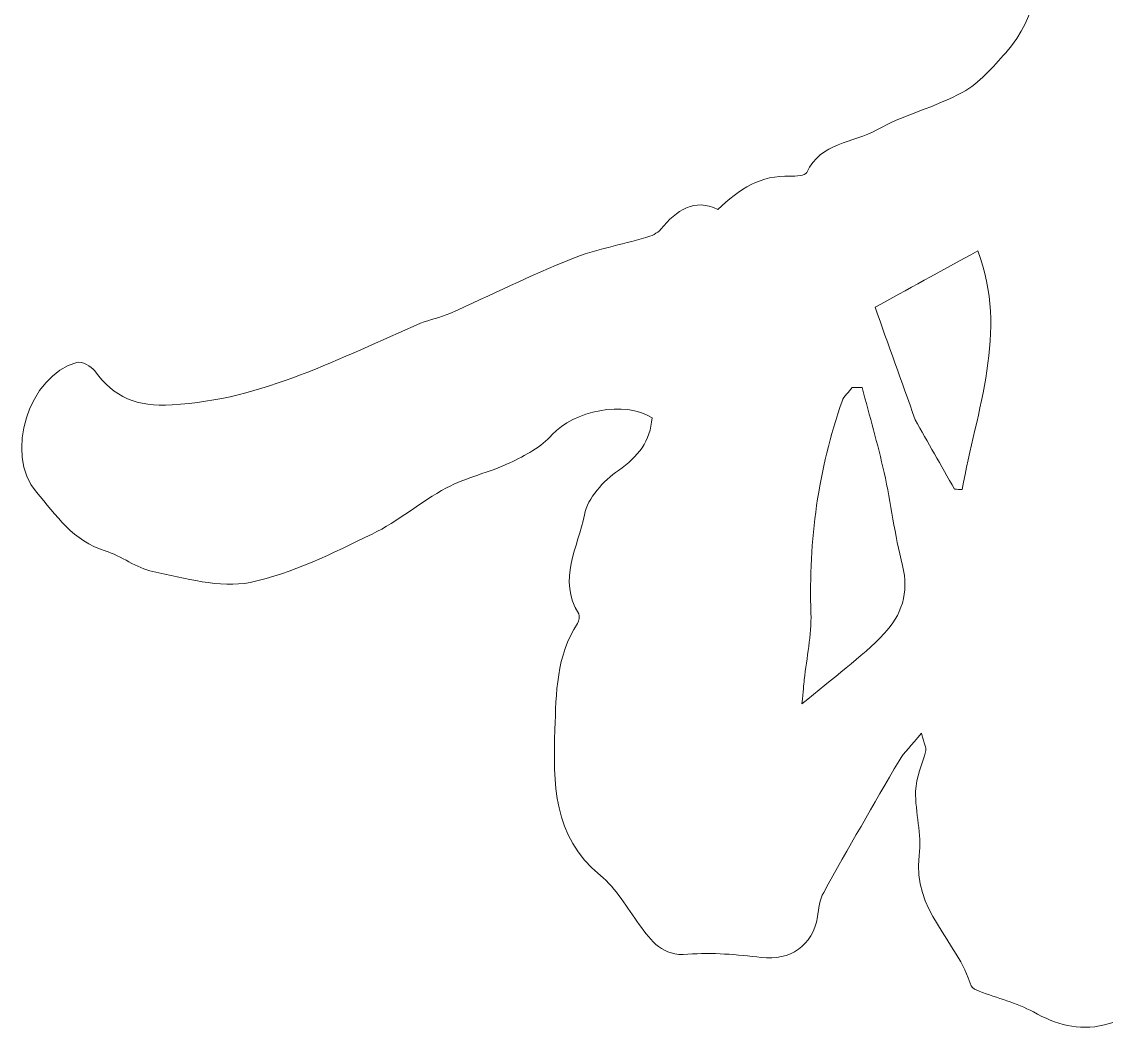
# Model space of a CAD drawing. Header units: inches. Extents: x -3733042 to -3450527, y 579159 to 997713.
# Drawn here: x -3649751.6 to -3649320.8, y 692015.9 to 692415.1 of the extents above; entities that cross this region are included whole.
import ezdxf

# ---------------------------------------------------------------- set-up
doc = ezdxf.new("R2010")
doc.units = ezdxf.units.IN
doc.header["$LTSCALE"] = 1000
doc.header["$MEASUREMENT"] = 0
doc.layers.get('0').update_dxf_attribs({"lineweight": 18})

msp = doc.modelspace()

# ---------------------------------------------------------------- linework, layer by layer
for points in [[(-3649360.77, 692402.76), (-3649347.75, 692417.29), (-3649346.39, 692434.86), (-3649346.3, 692453.53)], [(-3649377.82, 692387.06), (-3649371.23, 692390.65), (-3649365.93, 692397.01), (-3649360.77, 692402.76)], [(-3649411.93, 692372.14), (-3649401.17, 692378.18), (-3649388.7, 692381.12), (-3649377.82, 692387.06)], [(-3649439.83, 692355.22), (-3649434.24, 692367.17), (-3649421.33, 692366.91), (-3649411.93, 692372.14)], [(-3649446.39, 692353.73), (-3649444.13, 692353.6), (-3649440.38, 692353.96), (-3649439.83, 692355.22)], [(-3649475.13, 692340.49), (-3649466.61, 692348.69), (-3649458.02, 692354.25), (-3649446.39, 692353.73)], [(-3649497.77, 692332.64), (-3649491.48, 692340.36), (-3649484.4, 692345.14), (-3649475.13, 692340.49)], [(-3649503.72, 692329.38), (-3649501.55, 692329.96), (-3649499.13, 692331.03), (-3649497.77, 692332.64)], [(-3649533.17, 692320.92), (-3649523.74, 692324.7), (-3649513.5, 692326.47), (-3649503.72, 692329.38)], [(-3649371.91, 692324.08), (-3649386.61, 692316.01), (-3649400.33, 692308.45), (-3649412.67, 692301.7)], [(-3649378.05, 692229.38), (-3649372.43, 692260.94), (-3649359.54, 692291.98), (-3649371.91, 692324.08)], [(-3649581.59, 692299.21), (-3649565.41, 692306.45), (-3649549.55, 692314.33), (-3649533.17, 692320.92)], [(-3649593.15, 692295.34), (-3649589.4, 692296.89), (-3649585.3, 692297.6), (-3649581.59, 692299.21)], [(-3649412.67, 692301.7), (-3649407.37, 692286.94), (-3649402.3, 692272.66), (-3649396.71, 692257.03)], [(-3649691.88, 692262.97), (-3649655.71, 692264.91), (-3649625.12, 692281.84), (-3649593.15, 692295.34)], [(-3649745.76, 692228.35), (-3649758.68, 692243.47), (-3649748.79, 692274.6), (-3649729.7, 692279.8)], [(-3649729.7, 692279.8), (-3649727.7, 692280.29), (-3649723.96, 692278.35), (-3649722.57, 692276.47)], [(-3649722.57, 692276.47), (-3649714.88, 692265.75), (-3649706.03, 692262.2), (-3649691.88, 692262.97)], [(-3649421.71, 692269.79), (-3649423.07, 692268.01), (-3649425.04, 692266.46), (-3649425.75, 692264.49)], [(-3649417.8, 692269.82), (-3649419.1, 692269.82), (-3649420.39, 692269.79), (-3649421.71, 692269.79)], [(-3649409.08, 692236.1), (-3649411.6, 692247.41), (-3649414.83, 692258.58), (-3649417.8, 692269.82)], [(-3649425.75, 692264.49), (-3649435.25, 692237.23), (-3649439.12, 692209.17), (-3649438.12, 692180.26)], [(-3649501.26, 692257.87), (-3649512.05, 692264.85), (-3649532.59, 692260.52), (-3649540.89, 692251.15)], [(-3649514.6, 692236.97), (-3649506.82, 692242.5), (-3649501.81, 692248.44), (-3649501.26, 692257.87)], [(-3649396.71, 692257.03), (-3649391.87, 692248.41), (-3649386.44, 692238.91), (-3649381.08, 692229.45)], [(-3649540.89, 692251.15), (-3649545.16, 692246.24), (-3649551.65, 692242.82), (-3649557.72, 692239.98)], [(-3649557.72, 692239.98), (-3649565.89, 692236.1), (-3649575, 692234.16), (-3649582.94, 692229.97)], [(-3649528.13, 692219.37), (-3649526.87, 692225.96), (-3649520.48, 692232.81), (-3649514.6, 692236.97)], [(-3649401.79, 692199.22), (-3649404.89, 692211.33), (-3649406.34, 692223.89), (-3649409.08, 692236.1)], [(-3649582.94, 692229.97), (-3649593.15, 692224.54), (-3649602.06, 692216.63), (-3649612.43, 692211.69)], [(-3649381.08, 692229.45), (-3649380.08, 692229.42), (-3649379.08, 692229.42), (-3649378.05, 692229.38)], [(-3649718.43, 692205.03), (-3649731.16, 692208.84), (-3649737.97, 692219.24), (-3649745.76, 692228.35)], [(-3649530.39, 692179.97), (-3649538.86, 692193.6), (-3649530.56, 692206.58), (-3649528.13, 692219.37)], [(-3649612.43, 692211.69), (-3649628.1, 692204.19), (-3649644.05, 692195.92), (-3649660.81, 692192.5)], [(-3649699.54, 692196.8), (-3649706.09, 692198.12), (-3649711.91, 692203.03), (-3649718.43, 692205.03)], [(-3649409.02, 692172.19), (-3649402.3, 692179.23), (-3649398.98, 692188.46), (-3649401.79, 692199.22)], [(-3649660.81, 692192.5), (-3649672.99, 692190.05), (-3649686.75, 692194.24), (-3649699.54, 692196.8)], [(-3649530.81, 692176.22), (-3649530.2, 692177.19), (-3649529.88, 692179.13), (-3649530.39, 692179.97)], [(-3649438.12, 692180.26), (-3649437.83, 692171.51), (-3649439.83, 692162.66), (-3649440.8, 692153.87)], [(-3649539.83, 692134.11), (-3649539.34, 692148.54), (-3649539.34, 692163.3), (-3649530.81, 692176.22)], [(-3649441.71, 692144.22), (-3649429.24, 692154.71), (-3649418.22, 692162.59), (-3649409.02, 692172.19)], [(-3649440.8, 692153.87), (-3649440.99, 692151.71), (-3649441.22, 692149.54), (-3649441.71, 692144.22)], [(-3649521.77, 692076.16), (-3649540.83, 692091.73), (-3649540.5, 692112.92), (-3649539.83, 692134.11)], [(-3649394.2, 692132.62), (-3649398.26, 692127.78), (-3649401.17, 692125), (-3649403.11, 692121.7)], [(-3649392.55, 692125.71), (-3649392.26, 692126.87), (-3649393.06, 692128.23), (-3649394.2, 692132.62)], [(-3649403.11, 692121.7), (-3649413.28, 692104.39), (-3649423.3, 692086.95), (-3649433.08, 692069.45)], [(-3649396.55, 692109.62), (-3649396.39, 692115.02), (-3649393.81, 692120.32), (-3649392.55, 692125.71)], [(-3649395.13, 692084.08), (-3649394.03, 692092.38), (-3649396.78, 692101.1), (-3649396.55, 692109.62)], [(-3649374.46, 692032.3), (-3649379.92, 692050.1), (-3649398.01, 692062.6), (-3649395.13, 692084.08)], [(-3649506.33, 692056.69), (-3649511.24, 692063.37), (-3649515.47, 692071), (-3649521.77, 692076.16)], [(-3649433.08, 692069.45), (-3649434.66, 692066.6), (-3649434.99, 692062.99), (-3649435.54, 692059.69)], [(-3649435.54, 692059.69), (-3649437.38, 692048.32), (-3649446.42, 692042.19), (-3649457.85, 692043.61)], [(-3649487.02, 692044.87), (-3649497.16, 692043.93), (-3649501.49, 692050.04), (-3649506.33, 692056.69)], [(-3649300.11, 692048.71), (-3649292.33, 692037.92), (-3649305.99, 692020.42), (-3649321.49, 692016.83)], [(-3649457.85, 692043.61), (-3649467.48, 692044.71), (-3649477.36, 692045.74), (-3649487.02, 692044.87)], [(-3649371.33, 692030.2), (-3649372.49, 692030.69), (-3649374.17, 692031.37), (-3649374.46, 692032.3)], [(-3649349.79, 692021.97), (-3649356.44, 692025.65), (-3649364.09, 692027.46), (-3649371.33, 692030.2)], [(-3649321.49, 692016.83), (-3649332.31, 692014.35), (-3649340.71, 692017.03), (-3649349.79, 692021.97)]]:
    msp.add_open_spline(points, degree=3)

doc.saveas('drawing.dxf')
